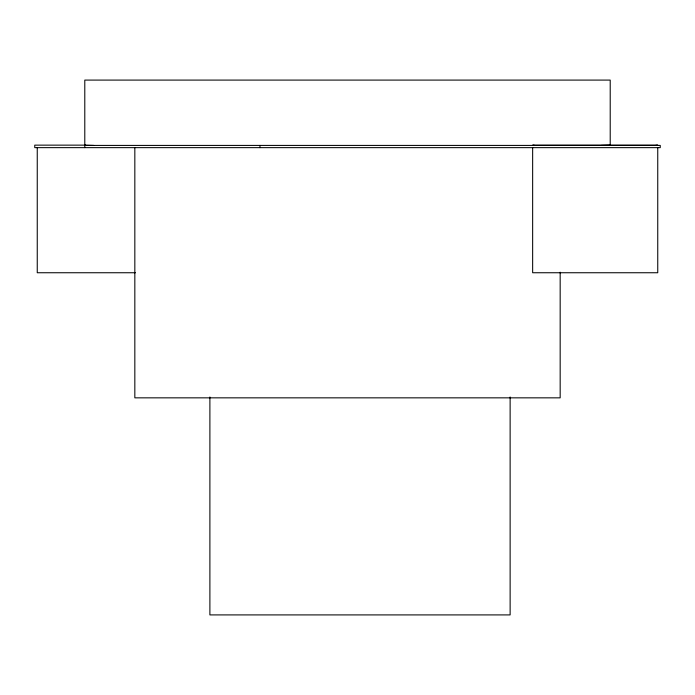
<?xml version="1.0" encoding="UTF-8"?>
<svg xmlns="http://www.w3.org/2000/svg" width="695" height="695" viewBox="0 0 695 695"><rect width="100%" height="100%" fill="white"/><g stroke="black" fill="none" stroke-linecap="round" stroke-linejoin="round"><path stroke-width="1.04" d="M209.89 396.993L209.89 614.91L510.13 614.91L510.13 396.993M655.62 145.42L657.748 145.142L532.648 145.142L534.776 145.42M601.262 145.42L610.21 145.142M85.459 145.142L34.75 145.142L34.75 147.644L660.25 147.644L660.25 145.42L84.79 145.42M135.395 272.744L37.252 272.744L37.252 147.644M84.79 145.142L93.738 145.42M657.748 147.644L657.748 272.744L532.648 272.744L532.648 147.644M610.21 145.42L610.21 80.09L84.79 80.09L84.79 147.644M560.17 272.205L560.17 397.844L134.83 397.844L134.83 147.644M259.956 145.42L259.956 147.644"/></g></svg>
